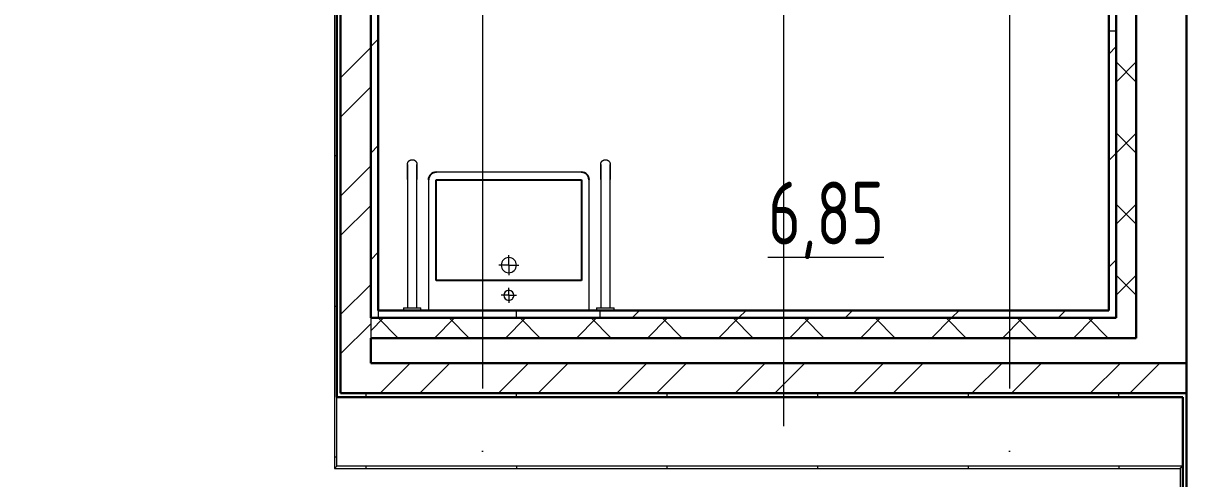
# Model space of a CAD drawing. Header units: millimetres. Extents: x -259809 to 472825, y -397243 to 31861.
# Drawn here: x -19685 to -15050, y -370192 to -368379 of the extents above; entities that cross this region are included whole.
import ezdxf

# ---------------------------------------------------------------- set-up
doc = ezdxf.new("R2010")
doc.units = ezdxf.units.MM
doc.linetypes.add('ADSK_Линия сетки', pattern=[25, 20, -2.5, 0, -2.5])
for name, color, linetype, lineweight in [('лс', 5, 'Continuous', 30), ('Марки помещений', 252, 'Continuous', 20), ('Обобщенные модели', 252, 'Continuous', 18), ('Ограждение', 252, 'Continuous', 9), ('Оси', 252, 'Continuous', 9), ('Стены внутренние', 252, 'Continuous', 18), ('Стены наружные', 252, 'Continuous', 18), ('Стены штриховка', 7, 'Continuous', 9)]:
    doc.layers.add(name, color=color, linetype=linetype, lineweight=lineweight)
doc.layers.add('Узлы', color=252, linetype='Continuous')
doc.styles.add('GOST Common_3', font='', dxfattribs={"height": 3.5})
doc.styles.get('GOST Common_3').set_extended_font_data('GOST 2.304 type A')
pattern_1 = [(0, (-32119.8, 94.4), (0, 600), []), (90, (-32119.8, 94.4), (-600, 4e-14), [])]

# ---------------------------------------------------------------- blocks, each defined once
blk = doc.blocks.new('1 этаж')
at = {"layer": 'Ограждение', "true_color": 0x636466}
h = blk.add_hatch(dxfattribs=at)
h.set_pattern_fill('FP_25', color=251, style=0, pattern_type=2)
h.set_pattern_definition(pattern_1)
h.paths.add_polyline_path([(-18445.8, -17465.3), (-18435.8, -17455.3), (-18435.8, -14255.3), (-18445.8, -14265.3), (-18445.8, -17358)])
h = blk.add_hatch(dxfattribs=at)
h.set_pattern_fill('FP_25', color=251, style=0, pattern_type=2)
h.set_pattern_definition(pattern_1)
h.paths.add_polyline_path([(-16538.9, -17465.3), (-15075.8, -17465.3), (-15065.8, -17455.3), (-18435.8, -17455.3), (-18445.8, -17465.3), (-17974, -17465.3)])
h = blk.add_hatch(dxfattribs=at)
h.set_pattern_fill('FP_25', color=251, style=0, pattern_type=2)
h.set_pattern_definition(pattern_1)
h.paths.add_polyline_path([(-15075.8, -20145.3), (-15065.8, -20145.3), (-15065.8, -20045.3), (-15075.8, -20045.3)])
h.paths.add_polyline_path([(-15065.8, -19965.3), (-15065.8, -17455.3), (-15075.8, -17465.3), (-15075.8, -19965.3)])
at = {"layer": 'Обобщенные модели', "color": 251, "true_color": 0x636466}
for p, q in [((-18154.8, -16314.3), (-18154.8, -16825.3)), ((-18116.8, -16825.3), (-18116.8, -16314.3)), ((-17384.8, -16314.3), (-17384.8, -16825.3)), ((-17346.8, -16825.3), (-17346.8, -16314.3)), ((-18170.8, -16825.3), (-18100.8, -16825.3)), ((-18170.8, -16825.3), (-18170.8, -16835.3)), ((-18100.8, -16835.3), (-18100.8, -16825.3)), ((-17400.8, -16825.3), (-17330.8, -16825.3)), ((-17400.8, -16825.3), (-17400.8, -16835.3)), ((-17330.8, -16835.3), (-17330.8, -16825.3))]:
    blk.add_line(p, q, dxfattribs=at)
at = {"layer": 'Обобщенные модели', "color": 251, "true_color": 0x636466, "flags": 128}
for points in [[(-18154.8, -16254.3), (-18154.8, -16253.6), (-18154.7, -16252.8), (-18154.7, -16252), (-18154.6, -16251.3), (-18154.4, -16250.5), (-18154.3, -16249.8), (-18154.1, -16249.1), (-18153.8, -16248.3), (-18153.6, -16247.6), (-18153.3, -16246.9), (-18153, -16246.2), (-18152.7, -16245.5), (-18152.3, -16244.9), (-18151.9, -16244.2), (-18151.5, -16243.6), (-18151, -16243), (-18150.6, -16242.4), (-18150.1, -16241.8), (-18149.6, -16241.2), (-18149, -16240.7), (-18148.5, -16240.2), (-18147.9, -16239.7), (-18147.3, -16239.2), (-18146.7, -16238.7), (-18146.1, -16238.3), (-18145.4, -16237.9), (-18144.8, -16237.6), (-18144.1, -16237.2), (-18143.4, -16236.9), (-18142.7, -16236.6), (-18142, -16236.3), (-18141.2, -16236.1), (-18140.5, -16235.9), (-18139.8, -16235.7), (-18139, -16235.6), (-18138.3, -16235.5), (-18137.5, -16235.4), (-18136.8, -16235.3), (-18136, -16235.3), (-18135.8, -16235.3)], [(-18154.8, -16314.3), (-18154.8, -16311.9), (-18154.8, -16309.5), (-18154.8, -16307.1), (-18154.8, -16304.8), (-18154.8, -16302.4), (-18154.8, -16300.1), (-18154.8, -16297.7), (-18154.8, -16295.4), (-18154.8, -16293.2), (-18154.8, -16290.9), (-18154.8, -16288.8), (-18154.8, -16286.6), (-18154.8, -16284.5), (-18154.8, -16282.4), (-18154.8, -16280.4), (-18154.8, -16278.5), (-18154.8, -16276.6), (-18154.8, -16274.8), (-18154.8, -16273), (-18154.8, -16271.3), (-18154.8, -16269.6), (-18154.8, -16268.1), (-18154.8, -16266.6), (-18154.8, -16265.2), (-18154.8, -16263.8), (-18154.8, -16262.6), (-18154.8, -16261.4), (-18154.8, -16260.3), (-18154.8, -16259.3), (-18154.8, -16258.4), (-18154.8, -16257.6), (-18154.8, -16256.8), (-18154.8, -16256.2), (-18154.8, -16255.6), (-18154.8, -16255.2), (-18154.8, -16254.8), (-18154.8, -16254.6), (-18154.8, -16254.4), (-18154.8, -16254.3), (-18154.8, -16254.3)], [(-18154.8, -16254.3), (-18154.8, -16254.4), (-18154.8, -16254.5), (-18154.8, -16254.7), (-18154.8, -16255.1), (-18154.8, -16255.5), (-18154.8, -16256), (-18154.8, -16256.6), (-18154.8, -16257.4), (-18154.8, -16258.2), (-18154.8, -16259), (-18154.8, -16260), (-18154.8, -16261.1), (-18154.8, -16262.2), (-18154.8, -16263.5), (-18154.8, -16264.8), (-18154.8, -16266.2), (-18154.8, -16267.7), (-18154.8, -16269.2), (-18154.8, -16270.8), (-18154.8, -16272.5), (-18154.8, -16274.3), (-18154.8, -16276.1), (-18154.8, -16278), (-18154.8, -16279.9), (-18154.8, -16281.9), (-18154.8, -16283.9), (-18154.8, -16286), (-18154.8, -16288.2), (-18154.8, -16290.4), (-18154.8, -16292.6), (-18154.8, -16294.8), (-18154.8, -16297.1), (-18154.8, -16299.4), (-18154.8, -16301.8), (-18154.8, -16304.1), (-18154.8, -16306.5), (-18154.8, -16308.9), (-18154.8, -16311.3), (-18154.8, -16313.7), (-18154.8, -16314.3)], [(-18135.8, -16235.3), (-18135, -16235.3), (-18134.3, -16235.4), (-18133.5, -16235.4), (-18132.8, -16235.6), (-18132, -16235.7), (-18131.3, -16235.9), (-18130.6, -16236.1), (-18129.8, -16236.3), (-18129.1, -16236.5), (-18128.4, -16236.8), (-18127.7, -16237.1), (-18127, -16237.5), (-18126.4, -16237.8), (-18125.7, -16238.2), (-18125.1, -16238.6), (-18124.5, -16239.1), (-18123.9, -16239.5), (-18123.3, -16240), (-18122.7, -16240.5), (-18122.2, -16241.1), (-18121.7, -16241.6), (-18121.2, -16242.2), (-18120.7, -16242.8), (-18120.2, -16243.4), (-18119.8, -16244), (-18119.4, -16244.7), (-18119, -16245.4), (-18118.7, -16246), (-18118.4, -16246.7), (-18118.1, -16247.4), (-18117.8, -16248.1), (-18117.6, -16248.9), (-18117.4, -16249.6), (-18117.2, -16250.3), (-18117.1, -16251.1), (-18117, -16251.8), (-18116.9, -16252.6), (-18116.8, -16253.3), (-18116.8, -16254.1), (-18116.8, -16254.3)], [(-18116.8, -16314.3), (-18116.8, -16311.9), (-18116.8, -16309.5), (-18116.8, -16307.1), (-18116.8, -16304.8), (-18116.8, -16302.4), (-18116.8, -16300.1), (-18116.8, -16297.7), (-18116.8, -16295.4), (-18116.8, -16293.2), (-18116.8, -16290.9), (-18116.8, -16288.8), (-18116.8, -16286.6), (-18116.8, -16284.5), (-18116.8, -16282.4), (-18116.8, -16280.4), (-18116.8, -16278.5), (-18116.8, -16276.6), (-18116.8, -16274.8), (-18116.8, -16273), (-18116.8, -16271.3), (-18116.8, -16269.6), (-18116.8, -16268.1), (-18116.8, -16266.6), (-18116.8, -16265.2), (-18116.8, -16263.8), (-18116.8, -16262.6), (-18116.8, -16261.4), (-18116.8, -16260.3), (-18116.8, -16259.3), (-18116.8, -16258.4), (-18116.8, -16257.6), (-18116.8, -16256.8), (-18116.8, -16256.2), (-18116.8, -16255.6), (-18116.8, -16255.2), (-18116.8, -16254.8), (-18116.8, -16254.6), (-18116.8, -16254.4), (-18116.8, -16254.3), (-18116.8, -16254.3)], [(-18116.8, -16254.3), (-18116.8, -16254.4), (-18116.8, -16254.5), (-18116.8, -16254.7), (-18116.8, -16255.1), (-18116.8, -16255.5), (-18116.8, -16256), (-18116.8, -16256.6), (-18116.8, -16257.4), (-18116.8, -16258.2), (-18116.8, -16259), (-18116.8, -16260), (-18116.8, -16261.1), (-18116.8, -16262.2), (-18116.8, -16263.5), (-18116.8, -16264.8), (-18116.8, -16266.2), (-18116.8, -16267.7), (-18116.8, -16269.2), (-18116.8, -16270.8), (-18116.8, -16272.5), (-18116.8, -16274.3), (-18116.8, -16276.1), (-18116.8, -16278), (-18116.8, -16279.9), (-18116.8, -16281.9), (-18116.8, -16283.9), (-18116.8, -16286), (-18116.8, -16288.2), (-18116.8, -16290.4), (-18116.8, -16292.6), (-18116.8, -16294.8), (-18116.8, -16297.1), (-18116.8, -16299.4), (-18116.8, -16301.8), (-18116.8, -16304.1), (-18116.8, -16306.5), (-18116.8, -16308.9), (-18116.8, -16311.3), (-18116.8, -16313.7), (-18116.8, -16314.3)], [(-17384.8, -16254.3), (-17384.8, -16253.6), (-17384.7, -16252.8), (-17384.7, -16252), (-17384.6, -16251.3), (-17384.4, -16250.5), (-17384.3, -16249.8), (-17384.1, -16249.1), (-17383.8, -16248.3), (-17383.6, -16247.6), (-17383.3, -16246.9), (-17383, -16246.2), (-17382.7, -16245.5), (-17382.3, -16244.9), (-17381.9, -16244.2), (-17381.5, -16243.6), (-17381, -16243), (-17380.6, -16242.4), (-17380.1, -16241.8), (-17379.6, -16241.2), (-17379, -16240.7), (-17378.5, -16240.2), (-17377.9, -16239.7), (-17377.3, -16239.2), (-17376.7, -16238.7), (-17376.1, -16238.3), (-17375.4, -16237.9), (-17374.8, -16237.6), (-17374.1, -16237.2), (-17373.4, -16236.9), (-17372.7, -16236.6), (-17372, -16236.3), (-17371.2, -16236.1), (-17370.5, -16235.9), (-17369.8, -16235.7), (-17369, -16235.6), (-17368.3, -16235.5), (-17367.5, -16235.4), (-17366.8, -16235.3), (-17366, -16235.3), (-17365.8, -16235.3)], [(-17384.8, -16314.3), (-17384.8, -16311.9), (-17384.8, -16309.5), (-17384.8, -16307.1), (-17384.8, -16304.8), (-17384.8, -16302.4), (-17384.8, -16300.1), (-17384.8, -16297.7), (-17384.8, -16295.4), (-17384.8, -16293.2), (-17384.8, -16290.9), (-17384.8, -16288.8), (-17384.8, -16286.6), (-17384.8, -16284.5), (-17384.8, -16282.4), (-17384.8, -16280.4), (-17384.8, -16278.5), (-17384.8, -16276.6), (-17384.8, -16274.8), (-17384.8, -16273), (-17384.8, -16271.3), (-17384.8, -16269.6), (-17384.8, -16268.1), (-17384.8, -16266.6), (-17384.8, -16265.2), (-17384.8, -16263.8), (-17384.8, -16262.6), (-17384.8, -16261.4), (-17384.8, -16260.3), (-17384.8, -16259.3), (-17384.8, -16258.4), (-17384.8, -16257.6), (-17384.8, -16256.8), (-17384.8, -16256.2), (-17384.8, -16255.6), (-17384.8, -16255.2), (-17384.8, -16254.8), (-17384.8, -16254.6), (-17384.8, -16254.4), (-17384.8, -16254.3), (-17384.8, -16254.3)], [(-17384.8, -16254.3), (-17384.8, -16254.4), (-17384.8, -16254.5), (-17384.8, -16254.7), (-17384.8, -16255.1), (-17384.8, -16255.5), (-17384.8, -16256), (-17384.8, -16256.6), (-17384.8, -16257.4), (-17384.8, -16258.2), (-17384.8, -16259), (-17384.8, -16260), (-17384.8, -16261.1), (-17384.8, -16262.2), (-17384.8, -16263.5), (-17384.8, -16264.8), (-17384.8, -16266.2), (-17384.8, -16267.7), (-17384.8, -16269.2), (-17384.8, -16270.8), (-17384.8, -16272.5), (-17384.8, -16274.3), (-17384.8, -16276.1), (-17384.8, -16278), (-17384.8, -16279.9), (-17384.8, -16281.9), (-17384.8, -16283.9), (-17384.8, -16286), (-17384.8, -16288.2), (-17384.8, -16290.4), (-17384.8, -16292.6), (-17384.8, -16294.8), (-17384.8, -16297.1), (-17384.8, -16299.4), (-17384.8, -16301.8), (-17384.8, -16304.1), (-17384.8, -16306.5), (-17384.8, -16308.9), (-17384.8, -16311.3), (-17384.8, -16313.7), (-17384.8, -16314.3)], [(-17365.8, -16235.3), (-17365, -16235.3), (-17364.3, -16235.4), (-17363.5, -16235.4), (-17362.8, -16235.6), (-17362, -16235.7), (-17361.3, -16235.9), (-17360.6, -16236.1), (-17359.8, -16236.3), (-17359.1, -16236.5), (-17358.4, -16236.8), (-17357.7, -16237.1), (-17357, -16237.5), (-17356.4, -16237.8), (-17355.7, -16238.2), (-17355.1, -16238.6), (-17354.5, -16239.1), (-17353.9, -16239.5), (-17353.3, -16240), (-17352.7, -16240.5), (-17352.2, -16241.1), (-17351.7, -16241.6), (-17351.2, -16242.2), (-17350.7, -16242.8), (-17350.2, -16243.4), (-17349.8, -16244), (-17349.4, -16244.7), (-17349, -16245.4), (-17348.7, -16246), (-17348.4, -16246.7), (-17348.1, -16247.4), (-17347.8, -16248.1), (-17347.6, -16248.9), (-17347.4, -16249.6), (-17347.2, -16250.3), (-17347.1, -16251.1), (-17347, -16251.8), (-17346.9, -16252.6), (-17346.8, -16253.3), (-17346.8, -16254.1), (-17346.8, -16254.3)], [(-17346.8, -16314.3), (-17346.8, -16311.9), (-17346.8, -16309.5), (-17346.8, -16307.1), (-17346.8, -16304.8), (-17346.8, -16302.4), (-17346.8, -16300.1), (-17346.8, -16297.7), (-17346.8, -16295.4), (-17346.8, -16293.2), (-17346.8, -16290.9), (-17346.8, -16288.8), (-17346.8, -16286.6), (-17346.8, -16284.5), (-17346.8, -16282.4), (-17346.8, -16280.4), (-17346.8, -16278.5), (-17346.8, -16276.6), (-17346.8, -16274.8), (-17346.8, -16273), (-17346.8, -16271.3), (-17346.8, -16269.6), (-17346.8, -16268.1), (-17346.8, -16266.6), (-17346.8, -16265.2), (-17346.8, -16263.8), (-17346.8, -16262.6), (-17346.8, -16261.4), (-17346.8, -16260.3), (-17346.8, -16259.3), (-17346.8, -16258.4), (-17346.8, -16257.6), (-17346.8, -16256.8), (-17346.8, -16256.2), (-17346.8, -16255.6), (-17346.8, -16255.2), (-17346.8, -16254.8), (-17346.8, -16254.6), (-17346.8, -16254.4), (-17346.8, -16254.3), (-17346.8, -16254.3)], [(-17346.8, -16254.3), (-17346.8, -16254.4), (-17346.8, -16254.5), (-17346.8, -16254.7), (-17346.8, -16255.1), (-17346.8, -16255.5), (-17346.8, -16256), (-17346.8, -16256.6), (-17346.8, -16257.4), (-17346.8, -16258.2), (-17346.8, -16259), (-17346.8, -16260), (-17346.8, -16261.1), (-17346.8, -16262.2), (-17346.8, -16263.5), (-17346.8, -16264.8), (-17346.8, -16266.2), (-17346.8, -16267.7), (-17346.8, -16269.2), (-17346.8, -16270.8), (-17346.8, -16272.5), (-17346.8, -16274.3), (-17346.8, -16276.1), (-17346.8, -16278), (-17346.8, -16279.9), (-17346.8, -16281.9), (-17346.8, -16283.9), (-17346.8, -16286), (-17346.8, -16288.2), (-17346.8, -16290.4), (-17346.8, -16292.6), (-17346.8, -16294.8), (-17346.8, -16297.1), (-17346.8, -16299.4), (-17346.8, -16301.8), (-17346.8, -16304.1), (-17346.8, -16306.5), (-17346.8, -16308.9), (-17346.8, -16311.3), (-17346.8, -16313.7), (-17346.8, -16314.3)]]:
    blk.add_lwpolyline(points, dxfattribs=at)
at = {"layer": 'Ограждение', "color": 251, "true_color": 0x636466}
for p, q in [((-18445.8, -14265.3), (-18445.8, -17465.3)), ((-18435.8, -17455.3), (-18435.8, -17180.3)), ((-18435.8, -17455.3), (-18445.8, -17465.3)), ((-18445.8, -17465.3), (-15075.8, -17465.3)), ((-15065.8, -17455.3), (-18435.8, -17455.3)), ((-15065.8, -17455.3), (-15075.8, -17465.3)), ((-15075.8, -17465.3), (-15075.8, -19965.5))]:
    blk.add_line(p, q, dxfattribs=at)
at = {"layer": 'Оси', "color": 251, "linetype": 'ADSK_Линия сетки', "ltscale": 100, "true_color": 0x636466}
for p, q in [((-16655.8, 32205.3), (-16655.8, -33771.4)), ((-17855.8, -2645.3), (-17855.8, -33771.4)), ((-15755.8, -2645.3), (-15755.8, -32501.4))]:
    blk.add_line(p, q, dxfattribs=at)
at = {"layer": 'Стены внутренние', "color": 251, "lineweight": 30, "true_color": 0x636466}
blk.add_line((-15050.8, -13965.3), (-15050.8, -17045.3), dxfattribs=at)
at = {"layer": 'Стены наружные', "color": 251, "lineweight": 30, "true_color": 0x636466}
for p, q in [((-18435.8, -13980.3), (-18435.8, -17180.3)), ((-18420.8, -13965.3), (-18420.8, -17165.3)), ((-18300.8, -16865.3), (-18300.8, -13965.3)), ((-18270.8, -16835.3), (-18270.8, -13995.3)), ((-15250.8, -16945.3), (-15250.8, -13965.3)), ((-15330.8, -14810.3), (-15330.8, -16865.3)), ((-15360.8, -14840.3), (-15360.8, -16835.3)), ((-15330.8, -16865.3), (-18300.8, -16865.3)), ((-15360.8, -16835.3), (-18270.8, -16835.3)), ((-18300.8, -17045.3), (-18300.8, -16945.3)), ((-18300.8, -16945.3), (-15250.8, -16945.3)), ((-15050.8, -17045.3), (-18300.8, -17045.3)), ((-15050.8, -20045.3), (-15050.8, -17045.3)), ((-18435.8, -17180.3), (-15065.8, -17180.3)), ((-18420.8, -17165.3), (-15050.8, -17165.3)), ((-15065.8, -17180.3), (-15065.8, -19965.3))]:
    blk.add_line(p, q, dxfattribs=at)
at = {"layer": 'Стены наружные', "color": 251, "linetype": 'Continuous', "lineweight": 9, "true_color": 0x636466}
for p, q in [((-18300.8, -15785), (-18270.8, -15755)), ((-18420.8, -15908.8), (-18300.8, -15788.8)), ((-15360.8, -15814.9), (-15330.8, -15784.9)), ((-15250.8, -15926.1), (-15330.8, -15846.1)), ((-15330.8, -15926.3), (-15250.8, -15846.3)), ((-18420.8, -16065.9), (-18300.8, -15945.9)), ((-15250.8, -16208.9), (-15330.8, -16128.9)), ((-15330.8, -16209.2), (-15250.8, -16129.2)), ((-18300.8, -16209.3), (-18270.8, -16179.3)), ((-15360.8, -16239.2), (-15330.8, -16209.2)), ((-18420.8, -16380.2), (-18300.8, -16260.2)), ((-18420.8, -16537.4), (-18300.8, -16417.4)), ((-15250.8, -16491.8), (-15330.8, -16411.8)), ((-15330.8, -16492), (-15250.8, -16412)), ((-18300.8, -16633.6), (-18270.8, -16603.6)), ((-15360.8, -16663.4), (-15330.8, -16633.4)), ((-18420.8, -16851.7), (-18300.8, -16731.7)), ((-15250.8, -16774.6), (-15330.8, -16694.6)), ((-15330.8, -16774.8), (-15250.8, -16694.8)), ((-18300.8, -16916.4), (-18249.7, -16865.3)), ((-18191.4, -16945.3), (-18271.4, -16865.3)), ((-18046.9, -16945.3), (-17966.9, -16865.3)), ((-17908.5, -16945.3), (-17988.5, -16865.3)), ((-17764, -16945.3), (-17684, -16865.3)), ((-17719.8, -16865.3), (-17719.8, -16835.3)), ((-17625.7, -16945.3), (-17705.7, -16865.3)), ((-17481.2, -16945.3), (-17401.2, -16865.3)), ((-17342.8, -16945.3), (-17422.8, -16865.3)), ((-17259.8, -16865.3), (-17229.8, -16835.3)), ((-17198.3, -16945.3), (-17118.3, -16865.3)), ((-17060, -16945.3), (-17140, -16865.3)), ((-16915.5, -16945.3), (-16835.5, -16865.3)), ((-16777.1, -16945.3), (-16857.1, -16865.3)), ((-16835.5, -16865.3), (-16805.5, -16835.3)), ((-16632.6, -16945.3), (-16552.6, -16865.3)), ((-16494.3, -16945.3), (-16574.3, -16865.3)), ((-16411.2, -16865.3), (-16381.2, -16835.3)), ((-16349.8, -16945.3), (-16269.8, -16865.3)), ((-16211.5, -16945.3), (-16291.5, -16865.3)), ((-16067, -16945.3), (-15987, -16865.3)), ((-15928.6, -16945.3), (-16008.6, -16865.3)), ((-15987, -16865.3), (-15957, -16835.3)), ((-15784.1, -16945.3), (-15704.1, -16865.3)), ((-15645.8, -16945.3), (-15725.8, -16865.3)), ((-15562.7, -16865.3), (-15532.7, -16835.3)), ((-15501.3, -16945.3), (-15421.3, -16865.3)), ((-15362.9, -16945.3), (-15442.9, -16865.3)), ((-18420.8, -17008.8), (-18300.8, -16888.8)), ((-18263, -17165.3), (-18143.6, -17046)), ((-18105.8, -17165.3), (-17986.4, -17045.9)), ((-17791.5, -17165.3), (-17672.1, -17045.9)), ((-17634.4, -17165.3), (-17514.9, -17045.8)), ((-17320, -17165.3), (-17200.5, -17045.8)), ((-17162.9, -17165.3), (-17043.3, -17045.7)), ((-16848.6, -17165.3), (-16728.9, -17045.7)), ((-16691.4, -17165.3), (-16571.7, -17045.6)), ((-16377.1, -17165.3), (-16257.4, -17045.6)), ((-16220, -17165.3), (-16100.2, -17045.5)), ((-15905.7, -17165.3), (-15785.8, -17045.5)), ((-15748.5, -17165.3), (-15628.6, -17045.4)), ((-15434.2, -17165.3), (-15314.2, -17045.4)), ((-15277, -17165.3), (-15157.1, -17045.3)), ((-18319.8, -17180.3), (-18319.8, -17165.3)), ((-17719.8, -17180.3), (-17719.8, -17165.3)), ((-17119.8, -17180.3), (-17119.8, -17165.3)), ((-16519.8, -17180.3), (-16519.8, -17165.3)), ((-15919.8, -17180.3), (-15919.8, -17165.3)), ((-15319.8, -17180.3), (-15319.8, -17165.3))]:
    blk.add_line(p, q, dxfattribs=at)
at = {"layer": 'Стены штриховка', "color": 251, "true_color": 0x636466}
for p, q in [((-15330.8, -15724.3), (-15360.8, -15724.3)), ((-18300.8, -16865.3), (-18300.8, -16945.3)), ((-18270.8, -16835.3), (-18270.8, -16865.3)), ((-17386.8, -16865.3), (-17386.8, -16835.3))]:
    blk.add_line(p, q, dxfattribs=at)
at = {"layer": 'Узлы', "color": 251, "lineweight": 9, "true_color": 0x636466}
for p, q in [((-18070.8, -16315.3), (-18070.8, -16835.3)), ((-17750.8, -16285.3), (-18040.8, -16285.3)), ((-17460.8, -16285.3), (-17750.8, -16285.3)), ((-17430.8, -16835.3), (-17430.8, -16315.3)), ((-17750.8, -16655.3), (-17750.8, -16615.3)), ((-17750.8, -16655.3), (-17790.8, -16655.3)), ((-17750.8, -16655.3), (-17750.8, -16695.3)), ((-17750.8, -16655.3), (-17710.8, -16655.3)), ((-17750.8, -16775.3), (-17780.8, -16775.3)), ((-17750.8, -16775.3), (-17750.8, -16745.3)), ((-17750.8, -16775.3), (-17750.8, -16805.3)), ((-17750.8, -16775.3), (-17720.8, -16775.3))]:
    blk.add_line(p, q, dxfattribs=at)
at = {"layer": 'Узлы', "color": 251, "true_color": 0x636466}
for p, q in [((-18040.8, -16716.2), (-18040.8, -16315.3)), ((-18040.8, -16315.3), (-17460.8, -16315.3)), ((-17460.8, -16315.3), (-17460.8, -16716.2)), ((-17460.8, -16716.2), (-18040.8, -16716.2))]:
    blk.add_line(p, q, dxfattribs=at)
for centre, start, end in [((-18040.8, -16315.3), 90, 180), ((-17460.8, -16315.3), 0, 90)]:
    blk.add_arc(centre, 30, start, end, dxfattribs=at)
at = {"layer": 'Узлы', "color": 251, "lineweight": 9, "true_color": 0x636466}
for centre, radius, start, end in [((-17750.8, -16655.3), 30, 90, 180), ((-17750.8, -16655.3), 30, 0, 90), ((-17750.8, -16655.3), 30, 180, 270), ((-17750.8, -16655.3), 30, 270, 0.0077), ((-17750.8, -16775.3), 20, 90, 180), ((-17750.8, -16775.3), 20, 180, 270), ((-17750.8, -16775.3), 20, 0, 90), ((-17750.8, -16775.3), 20, 270, 0.0116)]:
    blk.add_arc(centre, radius, start, end, dxfattribs=at)
at = {"layer": 'Марки помещений', "color": 251, "true_color": 0x636466, "style": 'GOST Common_3', "width": 0.9}
blk.add_text('%%U6,85', height=250, dxfattribs=at).set_placement((-16718.4, -16572.9))

msp = doc.modelspace()

# ---------------------------------------------------------------- hatches: boundary and pattern name
at = {"layer": 'лс', "lineweight": 5}
h = msp.add_hatch(dxfattribs=at)
h.set_pattern_fill('ANSI31', color=4, scale=100)
h.set_pattern_definition([(45, (7e-12, 55557.13), (-224.5064, 224.5064), [])])
h.paths.add_polyline_path([(-29281.7, -366334.3), (-4405.2, -366334.3), (-4405.2, -364593), (-5981.9, -364593), (-5981.9, -364588.7), (-8829.6, -364588.7), (-8829.6, -364591.6), (-30595.5, -364591.6), (-30595.5, -358232.4), (-32731.9, -358232.4), (-32731.9, -364572.7), (-40514.3, -364572.7), (-40514.3, -366445.8), (-39730, -366445.8), (-39730, -369715.4), (-34251.2, -369715.4), (-34251.2, -372621.1), (-29281.7, -372621.1)])
edge = h.paths.add_edge_path(flags=16)
edge.add_ellipse((-39267.7, -365126.6), major_axis=(911.9, 0), ratio=0.29514, start_angle=0, end_angle=360)
h.paths.add_polyline_path([(-39746.2, -365398.8), (-38817.6, -365398.8), (-38817.6, -364890.3), (-39746.2, -364890.3)], flags=16)

# ---------------------------------------------------------------- block references
msp.add_blockref('1 этаж', (0, -352686.9))

doc.saveas('drawing.dxf')
